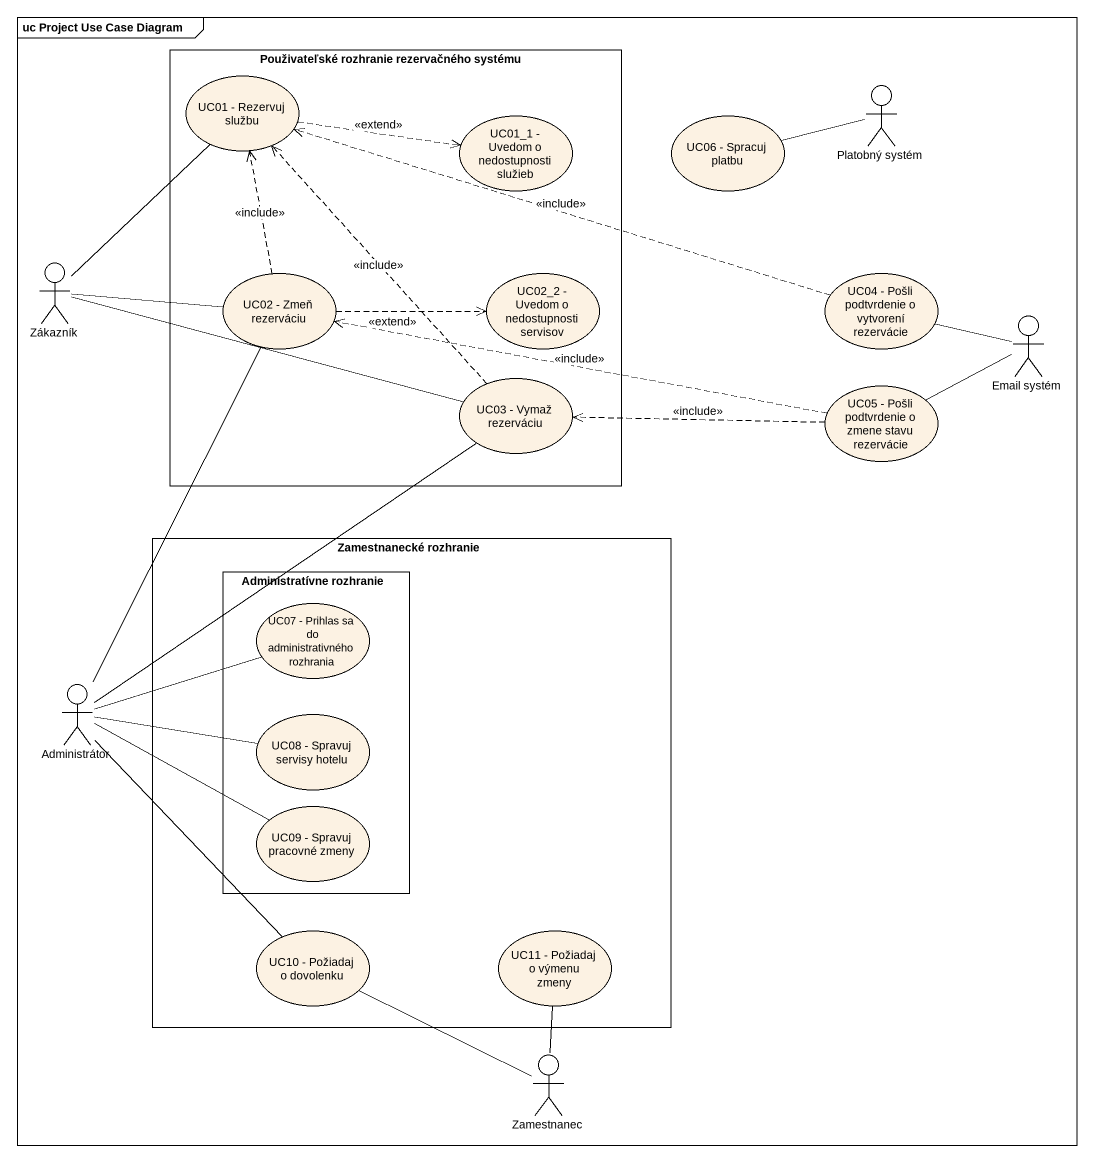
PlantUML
@startuml
mainframe uc Project Use Case Diagram
rectangle "Použivateľské rozhranie rezervačného systému" as Použivateľské_rozhranie {
  usecase "UC01 - Rezervuj službu" as UC01_Rezervuj_službu
  usecase "UC01_1 - Uvedom o nedostupnosti služieb" as UC01_1_Uvedom_o
  usecase "UC02 - Zmeň rezerváciu" as UC02_Zmeň_rezerváciu
  usecase "UC02_2 - Uvedom o nedostupnosti servisov" as UC02_2_Uvedom_o
  usecase "UC03 - Vymaž rezerváciu" as UC03_Vymaž_rezerváciu
}
actor "Platobný systém" as Platobný_systém
usecase "UC06 - Spracuj platbu" as UC06_Spracuj_platbu
actor Zákazník
usecase "UC04 - Pošli podtvrdenie o vytvorení rezervácie" as UC04_Pošli_podtvrdenie_o
actor "Email systém" as Email_systém
usecase "UC05 - Pošli podtvrdenie o zmene stavu rezervácie" as UC05_Pošli_podtvrdenie_o
rectangle "Zamestnanecké rozhranie" as Zamestnanecké_rozhranie {
  rectangle "Administratívne rozhranie" as Administratívne_rozhranie {
    usecase "UC07 - Prihlas sa do administrativného rozhrania" as UC07_Prihlas_sa_do
    usecase "UC08 - Spravuj servisy hotelu" as UC08_Spravuj_servisy_hotelu
    usecase "UC09 - Spravuj pracovné zmeny" as UC09_Spravuj_pracovné_zmeny
  }
  usecase "UC10 - Požiadaj o dovolenku" as UC10_Požiadaj_o_dovolenku
  usecase "UC11 - Požiadaj o výmenu zmeny" as UC11_Požiadaj_o_výmenu_zmeny
}
actor Administrátor
actor Zamestnanec
UC01_Rezervuj_službu .right.> UC01_1_Uvedom_o : <<extend>>
UC06_Spracuj_platbu -right- Platobný_systém
Zákazník -up- UC01_Rezervuj_službu
Zákazník -right- UC02_Zmeň_rezerváciu
Zákazník -right- UC03_Vymaž_rezerváciu
UC02_Zmeň_rezerváciu .up.> UC01_Rezervuj_službu : <<include>>
UC02_Zmeň_rezerváciu .right.> UC02_2_Uvedom_o : <<extend>>
UC04_Pošli_podtvrdenie_o .left.> UC01_Rezervuj_službu : <<include>>
UC04_Pošli_podtvrdenie_o -right- Email_systém
Email_systém -left- UC05_Pošli_podtvrdenie_o
UC03_Vymaž_rezerváciu .up.> UC01_Rezervuj_službu : <<include>>
UC05_Pošli_podtvrdenie_o .left.> UC02_Zmeň_rezerváciu : <<include>>
UC05_Pošli_podtvrdenie_o .left.> UC03_Vymaž_rezerváciu : <<include>>
Administrátor -up- UC02_Zmeň_rezerváciu
Administrátor -up- UC03_Vymaž_rezerváciu
Administrátor -right- UC07_Prihlas_sa_do
Administrátor -right- UC08_Spravuj_servisy_hotelu
Administrátor -right- UC09_Spravuj_pracovné_zmeny
Administrátor -- UC10_Požiadaj_o_dovolenku
Zamestnanec -left- UC10_Požiadaj_o_dovolenku
Zamestnanec -up- UC11_Požiadaj_o_výmenu_zmeny
@enduml
